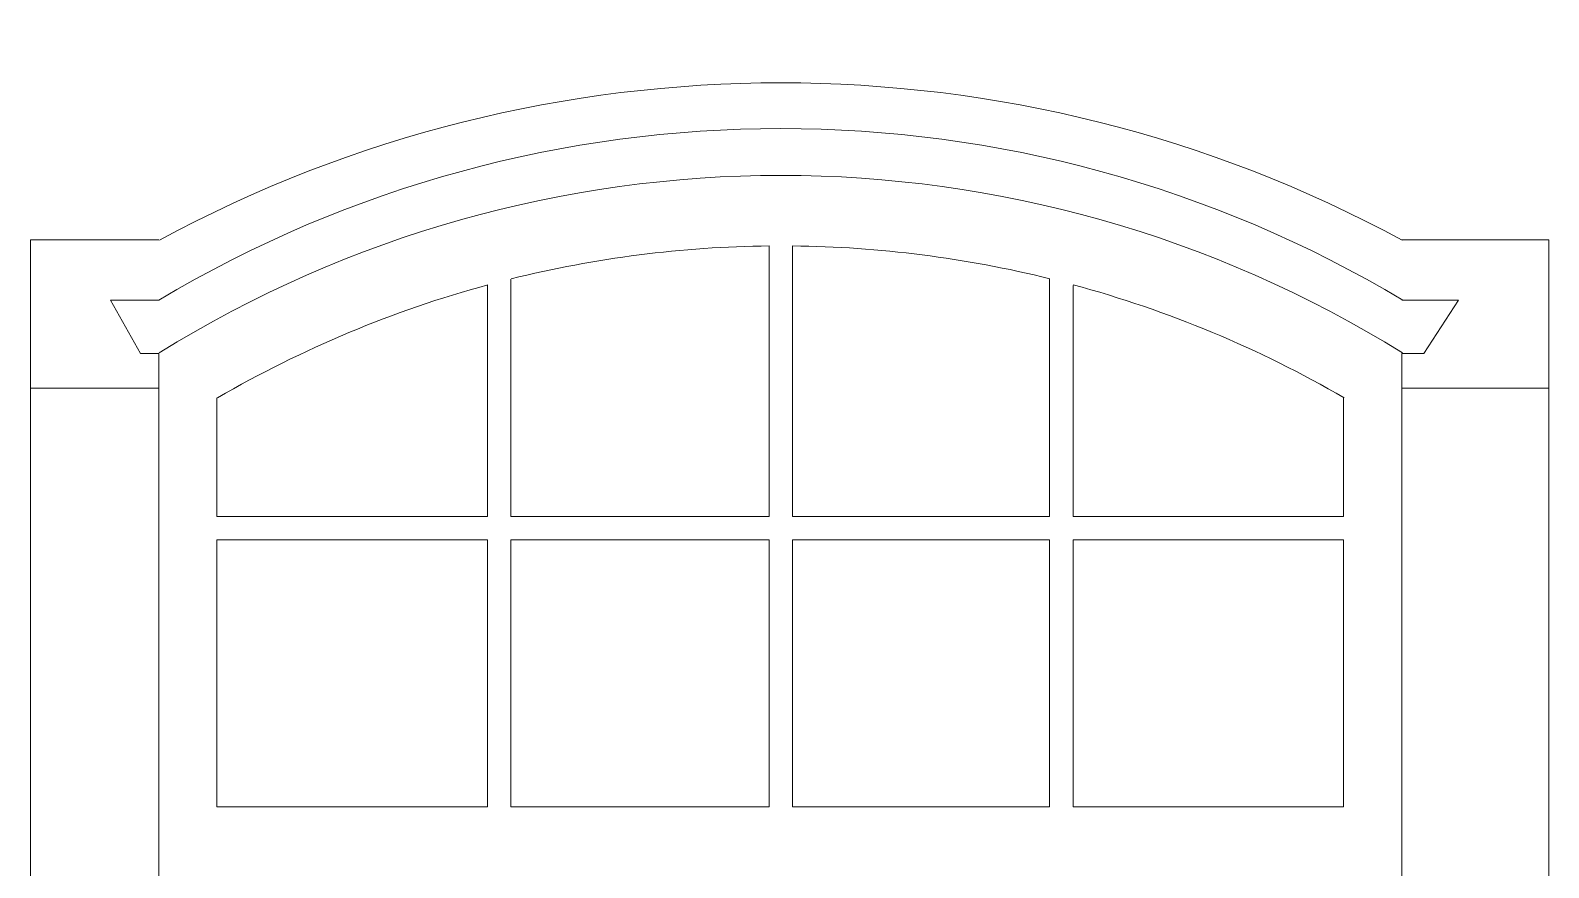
# Model space of a CAD drawing. Header units: millimetres. Extents: x 7899 to 21499, y 1534 to 7095.
# Drawn here: x 11415 to 12769, y 4299 to 5046 of the extents above; entities that cross this region are included whole.
import ezdxf

# ---------------------------------------------------------------- set-up
doc = ezdxf.new("R2010")
doc.units = ezdxf.units.MM
doc.layers.add('A-JAN-___-___-EXI', color=250, linetype='Continuous', lineweight=25)

msp = doc.modelspace()

# ---------------------------------------------------------------- linework, layer by layer
at = {"layer": 'A-JAN-___-___-EXI', "color": 18, "lineweight": 9}
for p, q in [((11529.4, 4727), (11414.8, 4727)), ((12637.8, 4727), (12768.9, 4727))]:
    msp.add_line(p, q, dxfattribs=at)
at = {"layer": 'A-JAN-___-___-EXI', "color": 18, "lineweight": 9, "flags": 128}
for points in [[(11529.4, 4859.2), (11414.8, 4859.2), (11414.8, 3193.4), (12768.9, 3193.4), (12768.9, 4859.2), (12637.8, 4859.2)], [(12073.7, 4853.7), (12073.7, 4612.5), (11843.4, 4612.5), (11843.4, 4824)], [(12094.6, 4853.7), (12094.6, 4612.5), (12323.8, 4612.5), (12323.8, 4824)], [(11581.2, 4718.2), (11581.2, 4612.5), (11822.5, 4612.5), (11822.5, 4818.5)], [(12586, 4718.2), (12586, 4612.5), (12344.7, 4612.5), (12344.7, 4818.5)], [(11550.3, 3338.8), (11529.4, 3317.9), (11529.4, 4757.9), (11512.9, 4757.9), (11486.4, 4805.3), (11529.4, 4805.3)], [(12616.8, 3338.8), (12637.8, 3317.9), (12637.8, 4757.9), (12657.6, 4757.9), (12688.4, 4805.3), (12637.8, 4805.3)]]:
    msp.add_lwpolyline(points, dxfattribs=at)
for points in [[(11822.5, 4591.5), (11822.5, 4353.5), (11581.2, 4353.5), (11581.2, 4591.5)], [(12073.7, 4591.5), (11843.4, 4591.5), (11843.4, 4353.5), (12073.7, 4353.5)], [(12323.8, 4591.5), (12094.6, 4591.5), (12094.6, 4353.5), (12323.8, 4353.5)], [(12586, 4591.5), (12344.7, 4591.5), (12344.7, 4353.5), (12586, 4353.5)]]:
    msp.add_lwpolyline(points, close=True, dxfattribs=at)
at = {"layer": 'A-JAN-___-___-EXI', "color": 18, "lineweight": 9}
for points in [[(12638.3, 4858.9), (12292.5, 5045.9), (11875.7, 5045.9), (11529.9, 4858.9)], [(12638.8, 4805.5), (12297.1, 5009.4), (11871.1, 5009.4), (11529.5, 4805.5)], [(12638.4, 4758.4), (12298.9, 4969.3), (11869.3, 4969.3), (11529.8, 4758.4)], [(12073.7, 4853.7), (11996.1, 4852.9), (11918.8, 4843), (11843.5, 4824.3)], [(12324, 4824.5), (12248.9, 4843.1), (12171.9, 4852.9), (12094.6, 4853.7)], [(11822.7, 4818.9), (11738.4, 4796.1), (11657.3, 4762.2), (11581.8, 4718.2)], [(12586.5, 4718.2), (12510.7, 4762.3), (12429.4, 4796.2), (12344.8, 4819.1)]]:
    msp.add_open_spline(points, degree=3, dxfattribs=at)

doc.saveas('drawing.dxf')
